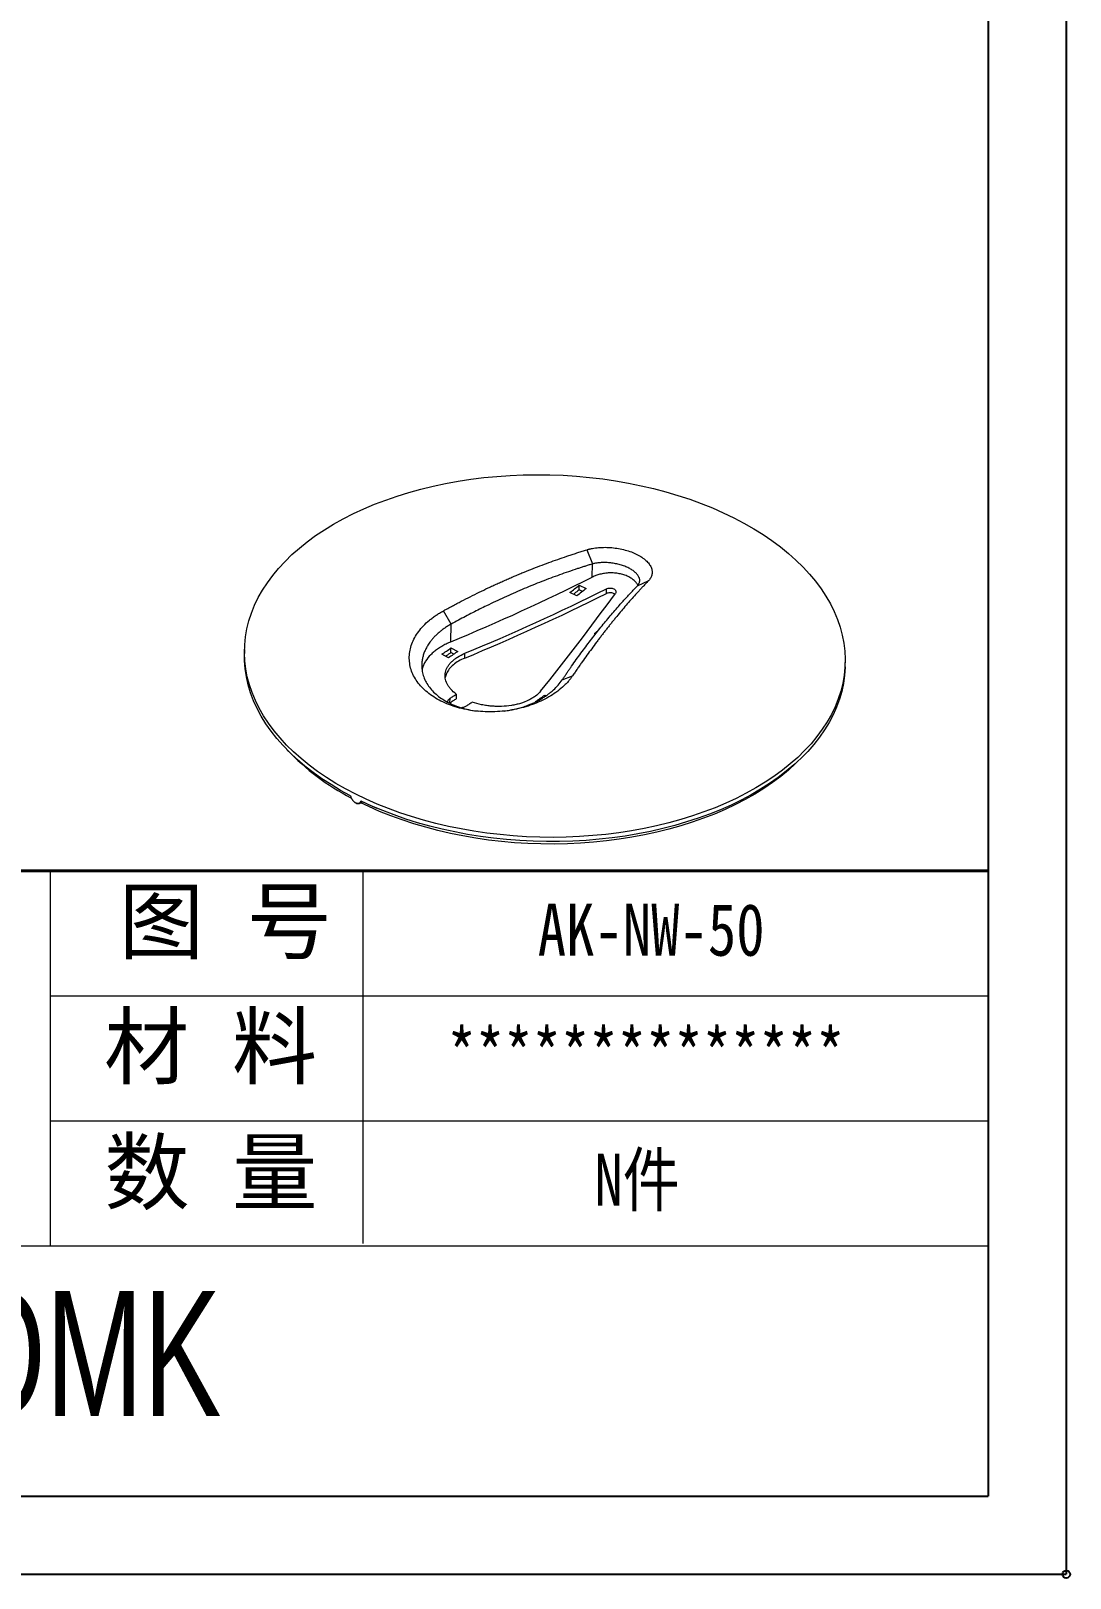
# Model space of a CAD drawing. Header units: inches. Extents: x -1125 to 2189, y 556 to 1115.
# Drawn here: x 437.1 to 613.5, y 556.4 to 819.1 of the extents above; entities that cross this region are included whole.
import ezdxf

# ---------------------------------------------------------------- set-up
doc = ezdxf.new("R2010")
doc.units = ezdxf.units.IN
doc.layers.add('文字', color=81, linetype='Continuous')
doc.layers.add('粗实线', color=7, linetype='Continuous', lineweight=30)
doc.layers.add('细实线', color=3, linetype='Continuous', lineweight=9)
doc.styles.get("Standard").update_dxf_attribs({"font": 'txt', "bigfont": 'gbcbig.shx'})
doc.styles.add('宋体', font='', dxfattribs={"width": 0.8, "height": 3.5})
doc.styles.add('长仿宋', font='', dxfattribs={"width": 0.7, "height": 4})
doc.styles.get('宋体').set_extended_font_data('SimSun')
doc.styles.get('长仿宋').set_extended_font_data('SimSun')

msp = doc.modelspace()

# ---------------------------------------------------------------- linework, layer by layer
for p, q in [((612.857, 1114.426), (612.857, 557.043)), ((599.586, 1101.155), (599.586, 570.314)), ((-148.9, 570.314), (599.586, 570.314)), ((-175.443, 557.043), (612.857, 557.043))]:
    msp.add_line(p, q)
at = {"color": 7, "linetype": 'Continuous', "lineweight": 15}
for p, q in [((531.446, 731.022), (532.441, 728.635)), ((532.391, 726.391), (532.441, 728.635)), ((541.913, 725.759), (539.98, 724.843)), ((529.764, 723.181), (528.598, 723.767)), ((530.156, 724.217), (530.174, 725.015)), ((530.717, 723.935), (530.156, 724.217)), ((530.174, 725.015), (531.339, 724.429)), ((534.78, 723.584), (534.797, 724.383)), ((508.431, 718.413), (507.115, 720.666)), ((508.364, 715.387), (508.431, 718.413)), ((532.957, 716.741), (532.784, 716.827)), ((473.338, 714.11), (473.322, 713.392)), ((507.992, 712.69), (506.826, 713.276)), ((508.38, 713.561), (508.398, 714.358)), ((508.888, 713.305), (508.38, 713.561)), ((508.398, 714.358), (509.563, 713.772)), ((510.754, 712.649), (510.772, 713.446)), ((527.28, 708.935), (529.048, 709.637)), ((575.297, 711.147), (575.313, 711.865)), ((508.228, 705.016), (508.245, 705.814)), ((509.302, 706.504), (509.284, 705.705)), ((522.826, 705.23), (522.756, 705.266)), ((524.322, 706.08), (524.327, 706.348)), ((524.327, 706.348), (524.548, 706.237)), ((517.4, 703.64), (517.679, 703.674)), ((491.321, 689.254), (490.37, 689.769)), ((492.92, 688.063), (492.988, 688.113)), ((492.988, 688.113), (493.148, 688.311)), ((493.068, 688.028), (493.351, 688.235)), ((493.085, 688.265), (493.148, 688.311))]:
    msp.add_line(p, q, dxfattribs=at)
at = {"color": 8, "linetype": 'Continuous', "lineweight": 15}
msp.add_line((493.254, 688.255), (493.276, 688.272), dxfattribs=at)
at = {"color": 7, "linetype": 'Continuous', "lineweight": 15, "flags": 128}
for points in [[(492.237, 689.51), (490.516, 690.414), (488.861, 691.363), (487.275, 692.354), (485.761, 693.385), (484.323, 694.455), (482.964, 695.561), (481.685, 696.701), (480.49, 697.873), (479.38, 699.074), (478.359, 700.303), (477.427, 701.557), (476.588, 702.833), (475.842, 704.129), (475.19, 705.442), (474.635, 706.77), (474.178, 708.11), (473.818, 709.46), (473.557, 710.817), (473.396, 712.177), (473.334, 713.54), (473.372, 714.901), (473.51, 716.259), (473.747, 717.61), (474.084, 718.952), (474.519, 720.283), (475.051, 721.599), (475.679, 722.898), (476.403, 724.178), (477.221, 725.436), (478.131, 726.67), (479.131, 727.877), (480.22, 729.055), (481.395, 730.201), (482.654, 731.314), (483.995, 732.39), (485.415, 733.429), (486.911, 734.428), (488.48, 735.385), (490.119, 736.297), (491.825, 737.165), (493.595, 737.985), (495.425, 738.756), (497.312, 739.476), (499.251, 740.145), (501.24, 740.761), (503.274, 741.322), (505.349, 741.827), (507.461, 742.277), (509.606, 742.669), (511.78, 743.002), (513.978, 743.278), (516.197, 743.493), (518.432, 743.649), (520.678, 743.745), (522.931, 743.781), (525.187, 743.757), (527.442, 743.672), (529.69, 743.527), (531.928, 743.323), (534.151, 743.059), (536.354, 742.736), (538.535, 742.355), (540.687, 741.917), (542.807, 741.421), (544.891, 740.871), (546.935, 740.265), (548.935, 739.606), (550.886, 738.896), (552.786, 738.134), (554.629, 737.323), (556.414, 736.465), (558.135, 735.56), (559.791, 734.612), (561.377, 733.621), (562.89, 732.589), (564.328, 731.52), (565.688, 730.414), (566.966, 729.273), (568.161, 728.101), (569.271, 726.9), (570.292, 725.671), (571.224, 724.417), (572.063, 723.141), (572.809, 721.846), (573.461, 720.532), (574.016, 719.204), (574.474, 717.864), (574.833, 716.514), (575.094, 715.158), (575.255, 713.797), (575.317, 712.434), (575.279, 711.073), (575.141, 709.715), (574.904, 708.364), (574.567, 707.022), (574.133, 705.692), (573.6, 704.375), (572.972, 703.076), (572.248, 701.796), (571.43, 700.538), (570.52, 699.304), (569.52, 698.097), (568.431, 696.92), (567.256, 695.773), (565.997, 694.661), (564.656, 693.584), (563.236, 692.545), (561.74, 691.547), (560.171, 690.59), (558.532, 689.677), (556.826, 688.81), (555.056, 687.99), (553.226, 687.219), (551.339, 686.498), (549.4, 685.829), (547.411, 685.214), (545.377, 684.653), (543.302, 684.147), (541.19, 683.698), (539.045, 683.306), (536.871, 682.972), (534.673, 682.697), (532.454, 682.481), (530.219, 682.325), (527.973, 682.229), (525.72, 682.193), (523.464, 682.218), (521.209, 682.302), (518.961, 682.447), (516.723, 682.652), (514.5, 682.915), (512.297, 683.238), (510.117, 683.619), (507.964, 684.058), (505.844, 684.553), (503.76, 685.104), (501.716, 685.709), (499.716, 686.368), (497.765, 687.079), (495.866, 687.84), (494.022, 688.651), (492.237, 689.51)], [(528.598, 723.767), (528.795, 723.922), (528.992, 724.077), (529.189, 724.233), (529.386, 724.389), (529.583, 724.545), (529.78, 724.702), (529.977, 724.858), (530.174, 725.015)], [(530.156, 724.217), (529.959, 724.06), (529.762, 723.904), (529.565, 723.747), (529.368, 723.591), (529.205, 723.462)], [(531.339, 724.429), (531.142, 724.272), (530.945, 724.116), (530.748, 723.959), (530.552, 723.803), (530.355, 723.647), (530.158, 723.491), (529.961, 723.336), (529.764, 723.181)], [(532.784, 716.827), (532.981, 716.978), (533.178, 717.129), (533.375, 717.28), (533.413, 717.309)], [(491.336, 689.248), (489.648, 690.175), (488.028, 691.145), (486.479, 692.157), (485.004, 693.208), (483.605, 694.296), (482.287, 695.419), (481.051, 696.576), (479.899, 697.763), (478.834, 698.979), (477.858, 700.22), (476.973, 701.485), (476.181, 702.771), (475.483, 704.076), (474.881, 705.397), (474.375, 706.732), (473.967, 708.077), (473.657, 709.43), (473.447, 710.789), (473.336, 712.151), (473.322, 713.392)], [(506.826, 713.276), (507.023, 713.41), (507.219, 713.545), (507.415, 713.68), (507.612, 713.815), (507.808, 713.951), (508.005, 714.086), (508.201, 714.222), (508.398, 714.358)], [(508.38, 713.561), (508.184, 713.425), (507.987, 713.289), (507.791, 713.153), (507.594, 713.018), (507.487, 712.944)], [(509.563, 713.772), (509.367, 713.636), (509.17, 713.5), (508.974, 713.364), (508.777, 713.229), (508.581, 713.094), (508.385, 712.959), (508.188, 712.824), (507.992, 712.69)], [(575.297, 711.147), (575.295, 711.04), (575.207, 709.68), (575.02, 708.326), (574.733, 706.979), (574.348, 705.642), (573.865, 704.319), (573.285, 703.011), (572.609, 701.721), (571.838, 700.452), (570.974, 699.205), (570.02, 697.985), (568.975, 696.792), (567.844, 695.63), (566.627, 694.5), (565.327, 693.405), (563.947, 692.347), (562.489, 691.328), (560.957, 690.35), (559.353, 689.415), (557.68, 688.525), (555.943, 687.681), (554.143, 686.885), (552.285, 686.139), (550.372, 685.444), (548.408, 684.801), (546.397, 684.212), (544.342, 683.679), (542.249, 683.201), (540.12, 682.78), (537.96, 682.416), (535.774, 682.111), (533.565, 681.866), (531.339, 681.679), (529.098, 681.553), (526.848, 681.486), (524.593, 681.48), (522.338, 681.534), (520.086, 681.649), (517.843, 681.823), (515.612, 682.057), (513.398, 682.349), (511.206, 682.701), (509.039, 683.11), (506.902, 683.577), (504.8, 684.099), (502.735, 684.677), (500.713, 685.308), (498.737, 685.993), (496.811, 686.729), (494.938, 687.515), (493.123, 688.349)], [(509.284, 705.705), (509.152, 705.619), (509.02, 705.532), (508.888, 705.446), (508.756, 705.36), (508.624, 705.273), (508.492, 705.187), (508.36, 705.101), (508.228, 705.016)], [(508.245, 705.814), (508.377, 705.9), (508.509, 705.986), (508.641, 706.072), (508.773, 706.158), (508.905, 706.245), (509.038, 706.331), (509.17, 706.417), (509.302, 706.504)], [(512.021, 705.136), (511.889, 705.05), (511.757, 704.963), (511.625, 704.877), (511.493, 704.791), (511.361, 704.705), (511.229, 704.619), (511.097, 704.533), (510.965, 704.447)], [(522.756, 705.266), (522.952, 705.4), (523.149, 705.535), (523.345, 705.67), (523.542, 705.805), (523.738, 705.941), (523.935, 706.076), (524.131, 706.212), (524.327, 706.348)], [(567.299, 695.111), (566.91, 694.733), (565.682, 693.62), (564.373, 692.542), (562.983, 691.502), (561.517, 690.501), (559.977, 689.542), (558.366, 688.626), (556.688, 687.755), (554.945, 686.931), (553.141, 686.156), (551.28, 685.43), (549.366, 684.757), (547.401, 684.136), (545.391, 683.569), (543.339, 683.058), (541.249, 682.602), (539.125, 682.204), (536.972, 681.864), (534.794, 681.583), (532.595, 681.361), (530.379, 681.198), (528.152, 681.095), (525.916, 681.053), (523.678, 681.07), (521.44, 681.148), (519.209, 681.286), (516.987, 681.484), (514.78, 681.741), (512.592, 682.057), (510.427, 682.431), (508.289, 682.863), (506.184, 683.351), (504.114, 683.895), (502.084, 684.494), (500.098, 685.146), (498.161, 685.85), (496.275, 686.605), (494.445, 687.409), (493.098, 688.05)], [(495.847, 687.116), (495.077, 687.447), (493.264, 688.277)]]:
    msp.add_lwpolyline(points, dxfattribs=at)
msp.add_circle((612.857, 557.043), 0.64)
at = {"color": 7, "linetype": 'Continuous', "lineweight": 15}
msp.add_arc((510.445, 725.553), 41.286, 223.71948, 242.54726, dxfattribs=at)
for centre, major_axis, ratio, start_param, end_param in [((521.352, 982.336), (220.938, 254.852), 0.6257368, 4.0395087, 4.1277165), ((524.555, 980.725), (221.606, 255.622), 0.6257368, 4.0366724, 4.1246101), ((524.555, 980.725), (220.938, 254.852), 0.6257368, 4.0365841, 4.1247877), ((533.617, 976.169), (98.497, 320.424), 0.3289211, 3.8236127, 3.9118163), ((524.248, 709.452), (-33.393, 133.134), 0.2694432, 1.655269, 1.6555065), ((524.254, 709.751), (-33.459, 133.395), 0.2694432, 1.6572785, 1.6581863), ((524.254, 709.751), (50.407, 94.33), 0.1710383, 1.8898541, 1.8907619), ((524.248, 709.452), (50.308, 94.145), 0.1710383, 1.8878446, 1.8880821)]:
    msp.add_ellipse(centre, major_axis=major_axis, ratio=ratio, start_param=start_param, end_param=end_param, dxfattribs=at)
for points, knots in [([(507.115, 720.666), (507.287, 720.76), (507.629, 720.946), (508.135, 721.219), (508.726, 721.536), (509.397, 721.891), (510.411, 722.421), (511.674, 723.067), (513.195, 723.824), (514.464, 724.436), (515.48, 724.913), (516.243, 725.265), (517.006, 725.611), (517.769, 725.95), (518.532, 726.283), (519.296, 726.61), (520.06, 726.93), (521.078, 727.349), (522.35, 727.856), (523.873, 728.44), (525.394, 729.001), (526.911, 729.54), (528.169, 729.969), (529.177, 730.302), (529.929, 730.546), (530.688, 730.787), (531.191, 730.943), (531.446, 731.022)], [0, 0, 0, 0, 0.0212961, 0.0421177, 0.0624728, 0.0941931, 0.1249197, 0.1873557, 0.2497982, 0.3122652, 0.3435117, 0.3747678, 0.4060344, 0.4373111, 0.4685969, 0.4998907, 0.5311937, 0.5625083, 0.6251244, 0.6876723, 0.7501695, 0.8126335, 0.8750826, 0.9057648, 0.9375333, 0.9682258, 1, 1, 1, 1]), ([(531.446, 731.022), (531.497, 731.037), (531.598, 731.068), (531.754, 731.111), (531.913, 731.151), (532.075, 731.189), (532.241, 731.225), (532.52, 731.28), (532.923, 731.345), (533.459, 731.405), (534.011, 731.44), (534.761, 731.454), (535.719, 731.408), (536.866, 731.255), (537.981, 731.006), (539.032, 730.669), (539.99, 730.252), (540.827, 729.767), (541.521, 729.228), (542.051, 728.65), (542.404, 728.049), (542.543, 727.543), (542.56, 727.144), (542.525, 726.849), (542.442, 726.561), (542.335, 726.328), (542.226, 726.146), (542.133, 726.013), (542.03, 725.884), (541.952, 725.801), (541.913, 725.759)], [0, 0, 0, 0, 0.0103394, 0.0207016, 0.0310926, 0.0415183, 0.0519848, 0.0624981, 0.0936266, 0.1249513, 0.1561818, 0.1874986, 0.2498756, 0.3124295, 0.374795, 0.4373913, 0.499756, 0.5623721, 0.6247347, 0.6873523, 0.7497019, 0.8123096, 0.843529, 0.8746814, 0.906128, 0.9373942, 0.9531852, 0.9688694, 0.9844675, 1, 1, 1, 1]), ([(532.441, 728.635), (532.241, 728.573), (531.843, 728.449), (531.245, 728.26), (530.649, 728.068), (530.053, 727.873), (529.156, 727.575), (527.961, 727.166), (525.952, 726.451), (523.453, 725.508), (520.946, 724.486), (518.952, 723.624), (517.45, 722.95), (515.946, 722.251), (514.55, 721.579), (513.255, 720.939), (512.063, 720.336), (510.861, 719.714), (509.649, 719.073), (508.838, 718.634), (508.431, 718.413)], [0, 0, 0, 0, 0.025132, 0.050207, 0.0752259, 0.1001893, 0.1250979, 0.1878902, 0.2501276, 0.3767908, 0.5002948, 0.5627712, 0.6252309, 0.6873666, 0.7500795, 0.7991809, 0.848717, 0.8986945, 0.9491201, 1, 1, 1, 1]), ([(539.98, 724.843), (540, 724.863), (540.04, 724.901), (540.094, 724.959), (540.143, 725.017), (540.188, 725.075), (540.228, 725.132), (540.291, 725.232), (540.363, 725.376), (540.442, 725.638), (540.455, 725.973), (540.332, 726.389), (540.079, 726.8), (539.696, 727.203), (539.199, 727.582), (538.796, 727.813), (538.367, 728.029), (537.905, 728.232), (537.152, 728.482), (536.347, 728.675), (535.528, 728.802), (534.697, 728.865), (534.029, 728.86), (533.507, 728.822), (533.18, 728.782), (532.901, 728.736), (532.669, 728.691), (532.518, 728.654), (532.441, 728.635)], [0, 0, 0, 0, 0.0110917, 0.02194, 0.0325449, 0.0429064, 0.0530245, 0.0628993, 0.0951025, 0.1258263, 0.1901827, 0.2509069, 0.314184, 0.3755575, 0.4380867, 0.500003, 0.5002479, 0.5622298, 0.6247981, 0.6862189, 0.7495241, 0.8102289, 0.8745501, 0.9051525, 0.9372169, 0.9571651, 0.9780928, 1, 1, 1, 1]), ([(541.913, 725.759), (541.823, 725.665), (541.645, 725.48), (541.38, 725.202), (541.071, 724.875), (540.72, 724.499), (540.19, 723.926), (539.529, 723.198), (538.731, 722.299), (537.933, 721.378), (537.133, 720.433), (536.465, 719.625), (535.929, 718.966), (535.527, 718.466), (535.124, 717.959), (534.72, 717.445), (534.316, 716.925), (533.911, 716.398), (533.506, 715.865), (532.965, 715.146), (532.289, 714.234), (531.477, 713.116), (530.804, 712.17), (530.264, 711.401), (529.862, 710.823), (529.455, 710.233), (529.185, 709.838), (529.048, 709.637)], [0, 0, 0, 0, 0.02129797, 0.04211475, 0.06245302, 0.09420005, 0.12486436, 0.18724796, 0.24961913, 0.31199573, 0.3743955, 0.43683505, 0.4680739, 0.49932693, 0.53059502, 0.5618778, 0.5931747, 0.62448517, 0.65581067, 0.68714786, 0.74979168, 0.81237987, 0.87493339, 0.90570079, 0.93746728, 0.9682021, 1, 1, 1, 1]), ([(540.115, 725.008), (540.077, 725.088), (539.955, 725.34), (539.609, 725.725), (539.094, 726.148), (538.47, 726.504), (537.759, 726.784), (536.983, 726.983), (536.162, 727.092), (535.32, 727.111), (534.479, 727.038), (533.7, 726.884), (532.995, 726.669), (532.592, 726.484), (532.391, 726.391)], [0, 0, 0, 0, 0.0413539, 0.1308745, 0.220179, 0.3094831, 0.3986272, 0.4877718, 0.5769226, 0.6660744, 0.7553936, 0.8447137, 0.9223568, 1, 1, 1, 1]), ([(527.28, 708.935), (527.387, 709.092), (527.601, 709.407), (527.921, 709.873), (528.24, 710.335), (528.558, 710.792), (529.037, 711.477), (529.674, 712.375), (530.473, 713.481), (531.27, 714.559), (532.068, 715.616), (532.863, 716.646), (533.917, 717.979), (535.24, 719.592), (536.504, 721.061), (537.455, 722.131), (538.082, 722.825), (538.713, 723.508), (539.346, 724.183), (539.768, 724.623), (539.98, 724.843)], [0, 0, 0, 0, 0.02522369, 0.05035282, 0.07538815, 0.10033044, 0.12518048, 0.18814726, 0.25033056, 0.31326589, 0.37551521, 0.43799237, 0.50048657, 0.62371649, 0.75008401, 0.79947157, 0.84915104, 0.89912838, 0.94940945, 1, 1, 1, 1]), ([(536.189, 723.467), (536.128, 723.514), (535.996, 723.617), (535.701, 723.707), (535.366, 723.734), (535.041, 723.693), (534.862, 723.619), (534.78, 723.584)], [0, 0, 0, 0, 0.1821497, 0.3934007, 0.6046631, 0.8161813, 1, 1, 1, 1]), ([(534.797, 724.383), (534.886, 724.427), (534.984, 724.461), (535.196, 724.509), (535.305, 724.521), (535.528, 724.522), (535.636, 724.511), (535.846, 724.466), (535.942, 724.433), (536.115, 724.346), (536.188, 724.294), (536.306, 724.175), (536.349, 724.11), (536.399, 723.972), (536.405, 723.901), (536.382, 723.759), (536.352, 723.69), (536.305, 723.625)], [0, 0, 0, 0, 0.125, 0.125, 0.25, 0.25, 0.375, 0.375, 0.5, 0.5, 0.625, 0.625, 0.75, 0.75, 0.875, 0.875, 1, 1, 1, 1]), ([(529.048, 709.637), (529.008, 709.579), (528.928, 709.462), (528.801, 709.291), (528.672, 709.122), (528.54, 708.956), (528.404, 708.793), (528.168, 708.522), (527.818, 708.151), (527.161, 707.53), (526.253, 706.805), (525.025, 706.014), (523.69, 705.322), (521.774, 704.533), (519.171, 703.817), (515.871, 703.439), (512.567, 703.564), (509.431, 704.185), (507.556, 704.91), (506.272, 705.556), (505.453, 706.022), (504.002, 707.073), (502.556, 708.597), (501.508, 710.66), (501.197, 712.854), (501.563, 714.694), (502.216, 716.119), (502.878, 717.149), (503.713, 718.138), (504.534, 718.906), (505.268, 719.489), (505.75, 719.832), (506.153, 720.098), (506.461, 720.291), (506.782, 720.481), (507.003, 720.604), (507.115, 720.666)], [0, 0, 0, 0, 0.00535317, 0.01065715, 0.0159113, 0.02111495, 0.02626745, 0.03136813, 0.04713649, 0.06259974, 0.09435186, 0.1252407, 0.15682679, 0.18780353, 0.25007467, 0.31261337, 0.37509197, 0.43737381, 0.49991477, 0.49994908, 0.53123938, 0.56255189, 0.62483369, 0.68735572, 0.74987282, 0.81214501, 0.84314053, 0.8747386, 0.9056178, 0.9373614, 0.95283914, 0.96862358, 0.97629591, 0.98408424, 0.99198634, 1, 1, 1, 1]), ([(508.431, 718.413), (508.26, 718.315), (507.886, 718.099), (507.357, 717.751), (506.841, 717.375), (506.351, 716.979), (505.89, 716.56), (505.469, 716.129), (505.112, 715.718), (504.743, 715.241), (504.383, 714.696), (504.053, 714.079), (503.792, 713.457), (503.599, 712.827), (503.476, 712.189), (503.413, 711.443), (503.46, 710.598), (503.674, 709.652), (504.044, 708.744), (504.571, 707.872), (505.24, 707.058), (506.049, 706.303), (506.985, 705.622), (508.04, 705.021), (509.197, 704.51), (510.439, 704.099), (511.705, 703.789), (512.572, 703.673), (512.985, 703.617)], [0, 0, 0, 0, 0.0230284, 0.0504769, 0.0756251, 0.1007735, 0.1288549, 0.1550119, 0.1792444, 0.2015523, 0.2371554, 0.2707197, 0.3022455, 0.3368925, 0.3703243, 0.4025415, 0.4537505, 0.5031599, 0.5540323, 0.603745, 0.6541442, 0.7039098, 0.7542566, 0.8044083, 0.8545796, 0.9049662, 0.954716, 1, 1, 1, 1]), ([(508.364, 715.387), (508.094, 715.269), (507.551, 715.031), (506.802, 714.624), (506.105, 714.18), (505.481, 713.704), (504.753, 713.034), (504.174, 712.313), (503.777, 711.558), (503.553, 711.024), (503.518, 710.676), (503.503, 710.524)], [0, 0, 0, 0, 0.1007493, 0.2021992, 0.3058574, 0.4102782, 0.5110273, 0.7159431, 0.8203534, 0.9211994, 1, 1, 1, 1]), ([(509.302, 706.504), (508.939, 706.772), (508.627, 707.055), (508.233, 707.5), (508.113, 707.651), (507.9, 707.961), (507.806, 708.12), (507.569, 708.597), (507.467, 708.918), (507.398, 709.407), (507.389, 709.571), (507.401, 709.898), (507.421, 710.059), (507.523, 710.539), (507.646, 710.852), (507.917, 711.313), (508.021, 711.463), (508.253, 711.754), (508.382, 711.895), (508.664, 712.17), (508.817, 712.303), (509.149, 712.562), (509.329, 712.687), (509.895, 713.043), (510.313, 713.257), (510.772, 713.446)], [0, 0, 0, 0, 0.125, 0.125, 0.1875, 0.1875, 0.25, 0.25, 0.375, 0.375, 0.4375, 0.4375, 0.5, 0.5, 0.625, 0.625, 0.6875, 0.6875, 0.75, 0.75, 0.8125, 0.8125, 0.875, 0.875, 1, 1, 1, 1]), ([(510.754, 712.649), (510.387, 712.48), (509.653, 712.143), (508.763, 711.511), (508.076, 710.805), (507.606, 710.075), (507.49, 709.572), (507.436, 709.339)], [0, 0, 0, 0, 0.2055401, 0.4110811, 0.616615, 0.8221495, 1, 1, 1, 1]), ([(523.589, 707.001), (523.347, 706.703), (523.056, 706.427), (522.55, 706.044), (522.37, 705.922), (521.986, 705.689), (521.782, 705.578), (521.147, 705.268), (520.69, 705.091), (519.955, 704.868), (519.7, 704.801), (519.18, 704.683), (518.916, 704.633), (518.112, 704.506), (517.56, 704.453), (516.707, 704.425), (516.422, 704.424), (515.854, 704.438), (515.571, 704.453), (515.006, 704.5), (514.724, 704.532), (514.161, 704.611), (513.88, 704.66), (513.056, 704.826), (512.528, 704.967), (512.021, 705.136)], [0, 0, 0, 0, 0.125, 0.125, 0.1875, 0.1875, 0.25, 0.25, 0.375, 0.375, 0.4375, 0.4375, 0.5, 0.5, 0.625, 0.625, 0.6875, 0.6875, 0.75, 0.75, 0.8125, 0.8125, 0.875, 0.875, 1, 1, 1, 1]), ([(517.992, 703.722), (518.25, 703.765), (518.807, 703.857), (519.656, 704.055), (520.547, 704.307), (521.335, 704.579), (522.024, 704.855), (522.621, 705.121), (523.223, 705.423), (523.797, 705.746), (524.348, 706.091), (524.846, 706.438), (525.338, 706.819), (525.943, 707.341), (526.637, 708.043), (527.066, 708.637), (527.28, 708.935)], [0, 0, 0, 0, 0.06479947, 0.1396608, 0.2173516, 0.29787356, 0.35234894, 0.40949221, 0.46930363, 0.53178341, 0.58779864, 0.64852082, 0.70261661, 0.76605185, 0.88277599, 1, 1, 1, 1]), ([(507.879, 705.226), (507.88, 705.299), (507.884, 705.483), (508.054, 705.68), (508.208, 705.789), (508.245, 705.814)], [0, 0, 0, 0, 0.3359124, 0.8411943, 1, 1, 1, 1]), ([(510.965, 704.447), (510.829, 704.37), (510.615, 704.25), (510.319, 704.209), (510.211, 704.194)], [0, 0, 0, 0, 0.6357191, 1, 1, 1, 1]), ([(491.33, 689.223), (491.364, 689.1), (491.4, 688.975), (491.474, 688.86), (491.476, 688.857)], [0, 0, 0, 0, 0.9729541, 1, 1, 1, 1]), ([(491.369, 689.128), (491.373, 689.114), (491.381, 689.088), (491.398, 689.035), (491.422, 688.968), (491.456, 688.888), (491.494, 688.809), (491.537, 688.731), (491.584, 688.655), (491.634, 688.581), (491.688, 688.51), (491.745, 688.441), (491.805, 688.376), (491.867, 688.314), (491.932, 688.257), (491.998, 688.204), (492.067, 688.155), (492.136, 688.112), (492.206, 688.074), (492.276, 688.042), (492.345, 688.015), (492.414, 687.995), (492.482, 687.98), (492.549, 687.971), (492.613, 687.969), (492.676, 687.972), (492.736, 687.982), (492.793, 687.998), (492.847, 688.019), (492.897, 688.047), (492.943, 688.08), (492.986, 688.118), (493.024, 688.162), (493.051, 688.203), (493.071, 688.238), (493.08, 688.256), (493.085, 688.265)], [0, 0, 0, 0, 0.0156682, 0.0313497, 0.0624731, 0.0935585, 0.1247864, 0.1562072, 0.1874012, 0.2184807, 0.2496261, 0.2810112, 0.3123088, 0.3434145, 0.3745099, 0.4057762, 0.4372237, 0.4685778, 0.4999995, 0.5313436, 0.5624669, 0.5935524, 0.6247805, 0.6562012, 0.6873951, 0.7184747, 0.7496205, 0.781006, 0.8123031, 0.8434088, 0.8745045, 0.9057715, 0.9372189, 0.9685726, 0.9842798, 1, 1, 1, 1]), ([(492.228, 688.067), (492.241, 688.058), (492.356, 687.98), (492.582, 687.923), (492.869, 687.92), (493.111, 688.029), (493.206, 688.18), (493.254, 688.255)], [0, 0, 0, 0, 0.0310518, 0.2728688, 0.514801, 0.7568181, 1, 1, 1, 1])]:
    msp.add_open_spline(points, degree=3, knots=knots, dxfattribs=at)
at = {"layer": '粗实线', "color": 7, "lineweight": 40}
msp.add_line((599.586, 676.482), (281.081, 676.482), dxfattribs=at)
at = {"layer": '细实线', "color": 7}
for p, q in [((440.334, 676.482), (440.334, 612.781)), ((493.418, 676.482), (493.418, 613.228)), ((599.586, 655.248), (440.334, 655.248)), ((599.586, 634.015), (440.334, 634.015)), ((599.586, 612.781), (121.829, 612.781))]:
    msp.add_line(p, q, dxfattribs=at)

# ---------------------------------------------------------------- texts
at = {"layer": '文字', "color": 0, "char_height": 7.96262, "width": 92.05688, "attachment_point": 1, "style": '宋体'}
for s, insert in [('{\\H1.111x;AK-NW-50}', (523.127, 670.936)), ('{\\H1.111x;**************}', (507.811, 649.702)), ('{\\H1.111x;N件}', (532.759, 628.468))]:
    msp.add_mtext(s, dxfattribs=dict(at, insert=insert))
at = {"layer": '粗实线', "insert": (398.74, 605.178), "char_height": 21.23366, "width": 238.11453, "attachment_point": 1, "style": '长仿宋'}
msp.add_mtext('{\\fSTXinwei|b0|i0|c134|p2;SZOMK}', dxfattribs=at)
at = {"layer": '细实线', "color": 7, "char_height": 10.61683, "attachment_point": 1}
for s, insert, width in [('{\\fSimSun|b0|i0|c134|p54;图 号}', (452.008, 673.259), 53.08416), ('{\\fSimSun|b0|i0|c134|p54;材 料   }', (449.491, 652.025), 53.08416), ('{\\fSimSun|b0|i0|c134|p54;数 量}', (449.543, 630.687), 47.96819)]:
    msp.add_mtext(s, dxfattribs=dict(at, insert=insert, width=width))

doc.saveas('drawing.dxf')
